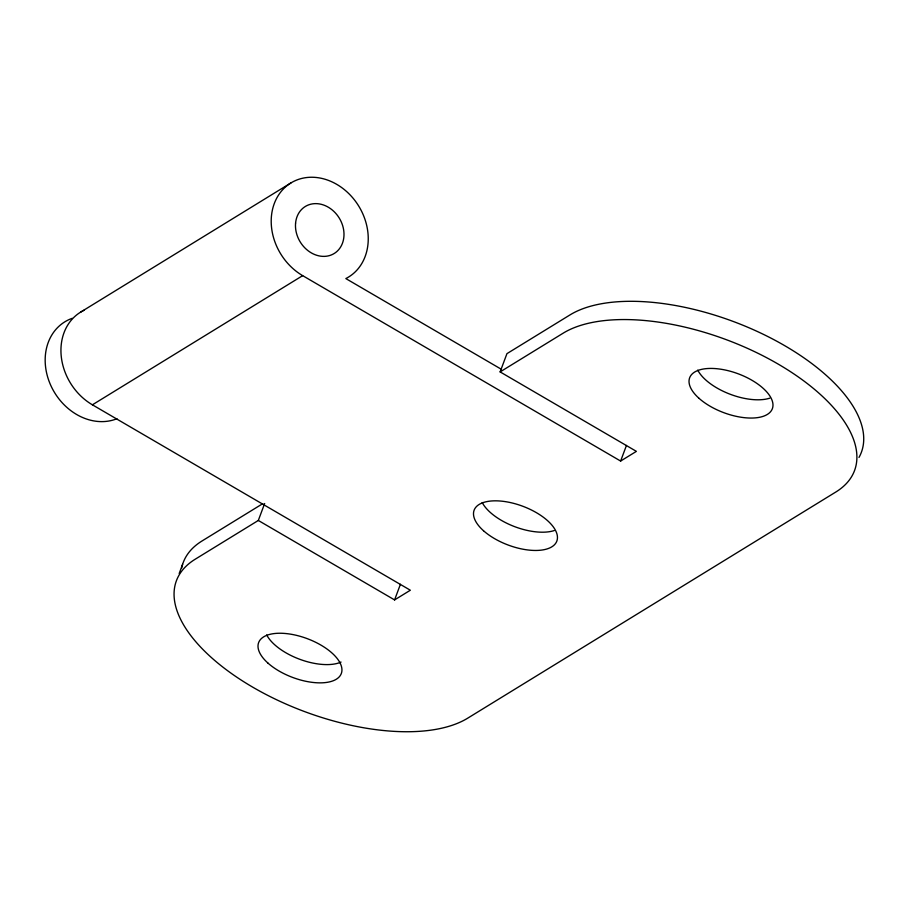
<?xml version="1.0" encoding="UTF-8"?>
<svg xmlns="http://www.w3.org/2000/svg" width="909" height="909" viewBox="0 0 909 909"><rect width="100%" height="100%" fill="white"/><g stroke="black" fill="none" stroke-linecap="round" stroke-linejoin="round"><path stroke-width="1.36" d="M179.187 573.488L182.607 564.364M501.325 369.259L345.829 278.574A55.188 45.757 58.4 0 0 354.135 199.525A55.188 45.757 58.4 0 0 278.972 194.412A55.188 45.757 58.4 0 0 302.663 275.643L620.62 461.056L636.391 451.364L500.12 371.906L563.205 333.148A165.552 77.72 20.5 0 1 778.32 364.179A165.552 77.72 20.5 0 1 835.735 492.076L467.771 718.133A165.552 77.72 20.5 0 1 252.645 687.113A165.552 77.72 20.5 0 1 195.23 559.205L258.315 520.459L264.655 503.506M258.315 520.459L394.586 599.917L400.426 584.271M500.12 371.906L506.949 353.646L570.023 314.9A165.552 77.72 20.5 0 1 765.446 335.353A165.552 77.72 20.5 0 1 858.994 457.432M620.62 461.056L626.471 445.41M80.776 312.037L291.039 182.857M84.344 310.128A55.188 45.757 58.4 0 0 61.142 355.271A55.188 45.757 58.4 0 0 92.4 404.812L302.663 275.643M262.758 503.666L202.059 540.957A165.552 77.72 20.5 0 0 181.641 568.159M394.586 599.917L410.345 590.225L92.4 404.812M341.045 662.07A44.143 20.725 20.5 0 1 300.22 659.457A44.143 20.725 20.5 0 1 266.701 634.936M554.217 530.572A44.143 20.725 20.5 0 1 513.858 526.345A44.143 20.725 20.5 0 1 482.224 502.541M769.741 398.176A44.143 20.725 20.5 0 1 729.37 393.938A44.143 20.725 20.5 0 1 697.748 370.133M116.931 418.731A55.188 45.757 58.4 0 1 50.62 385.064A55.188 45.757 58.4 0 1 72.254 318.32M295.584 223.114A27.588 22.873 58.4 0 0 329.751 255.509A27.588 22.873 58.4 0 0 333.842 211.388A27.588 22.873 58.4 0 0 295.584 223.114M699.044 398.335A44.143 20.725 20.5 0 0 770.559 411.72A44.143 20.725 20.5 0 0 723.405 369.656A44.143 20.725 20.5 0 0 699.044 398.335M483.52 530.742A44.143 20.725 20.5 0 0 555.035 544.127A44.143 20.725 20.5 0 0 507.881 502.063A44.143 20.725 20.5 0 0 483.52 530.742M268.007 663.138A44.143 20.725 20.5 0 0 339.523 676.535A44.143 20.725 20.5 0 0 292.357 634.471A44.143 20.725 20.5 0 0 268.007 663.138"/></g></svg>
